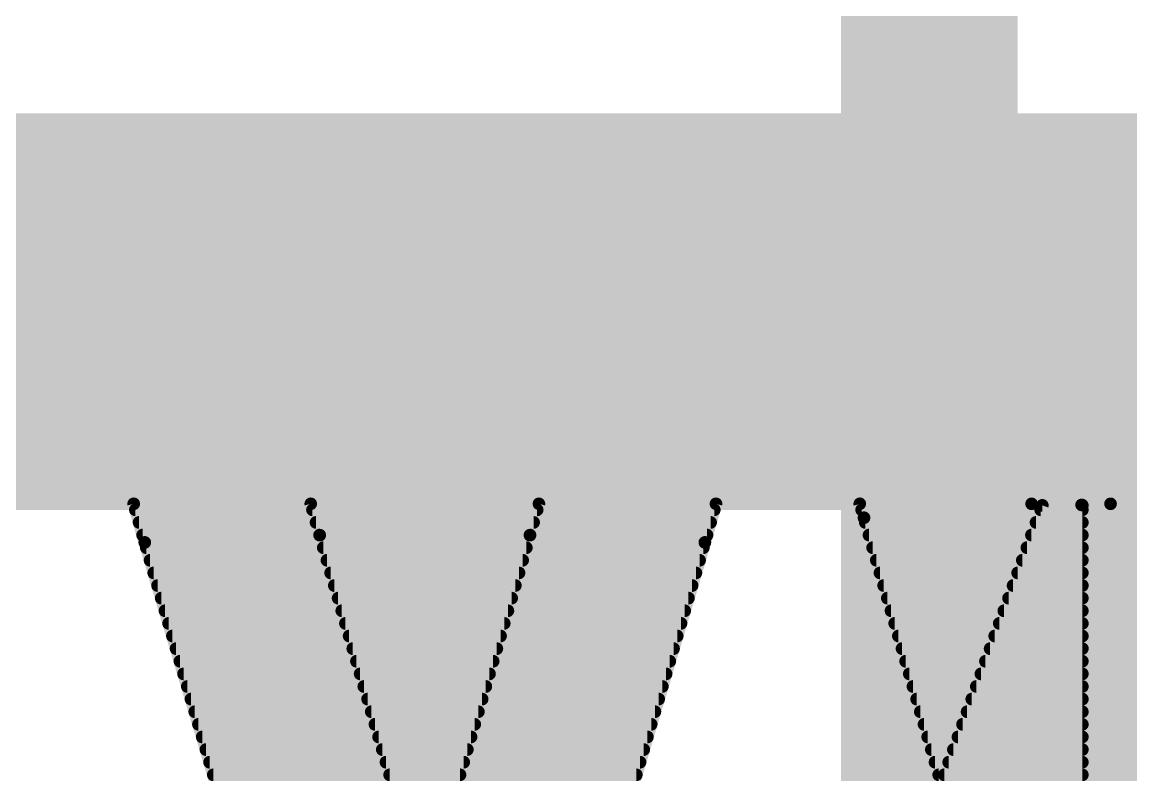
# Model space of a CAD drawing. Extents: x -29 to 78, y -12 to 55.
# Drawn here: x 17.375 to 18.491, y 15.469 to 16.226 of the extents above; entities that cross this region are included whole.
import ezdxf

# ---------------------------------------------------------------- set-up
doc = ezdxf.new("R2010")
doc.units = 0
for name, color, linetype in [('16', 132, 'CONTINUOUS'), ('21', 41, 'CONTINUOUS'), ('22', 40, 'CONTINUOUS')]:
    doc.layers.add(name, color=color, linetype=linetype)

msp = doc.modelspace()

# ---------------------------------------------------------------- linework, layer by layer
at = {"layer": '16', "const_width": 0.1778}
msp.add_lwpolyline([(18.288, 8.89), (18.288, 18.542)], dxfattribs=at)
at = {"layer": '21', "const_width": 0.0127}
for points in [[(19.6412, 16.1279), (15.9361, 16.1279)], [(15.8113, 16.1163), (19.7568, 16.1163)], [(15.7246, 16.1036), (19.8372, 16.1036)], [(15.6842, 16.0909), (19.8819, 16.0909)], [(15.6438, 16.0782), (19.9228, 16.0782)], [(15.6034, 16.0655), (19.9618, 16.0655)], [(15.5679, 16.0528), (19.996, 16.0528)], [(15.5445, 16.0401), (20.021, 16.0401)], [(15.5211, 16.0274), (20.0443, 16.0274)], [(15.4977, 16.0147), (20.0676, 16.0147)], [(15.4743, 16.002), (20.0909, 16.002)], [(15.4509, 15.9893), (20.1143, 15.9893)], [(15.4297, 15.9766), (20.1376, 15.9766)], [(15.4131, 15.9639), (20.154, 15.9639)], [(15.3964, 15.9512), (20.1694, 15.9512)], [(15.3808, 15.9385), (20.1848, 15.9385)], [(15.3654, 15.9258), (20.2002, 15.9258)], [(15.35, 15.9131), (20.2156, 15.9131)], [(15.3346, 15.9004), (20.231, 15.9004)], [(15.3192, 15.8877), (20.2463, 15.8877)], [(15.3053, 15.875), (20.2617, 15.875)], [(15.293, 15.8623), (20.2734, 15.8623)], [(15.2806, 15.8496), (20.2848, 15.8496)], [(15.2692, 15.8369), (20.2962, 15.8369)], [(15.2587, 15.8242), (20.3068, 15.8242)], [(15.2483, 15.8115), (20.3173, 15.8115)], [(15.2378, 15.7988), (20.3278, 15.7988)], [(15.2273, 15.7861), (20.3383, 15.7861)], [(15.2168, 15.7734), (20.3487, 15.7734)], [(15.2065, 15.7607), (20.3592, 15.7607)], [(15.9451, 15.748), (19.7489, 15.748)], [(17.3421, 15.7414), (17.6651, 15.7414)], [(17.6651, 15.7414), (17.6741, 15.7098)], [(17.6669, 15.7353), (18.0714, 15.7353)], [(18.4017, 15.7398), (18.0403, 14.7477)], [(18.0619, 15.7025), (18.0731, 15.7414)], [(18.0731, 15.7414), (18.3909, 15.7414)], [(18.3909, 15.7414), (18.4413, 15.7403)], [(18.4001, 15.7353), (18.442, 15.7353)], [(18.442, 15.7399), (18.4017, 15.7398)], [(18.4413, 15.7403), (18.4704, 15.7414)], [(18.442, 14.7641), (18.442, 15.7399)], [(18.4704, 15.7414), (18.735, 15.7414)], [(17.6705, 15.7226), (18.0677, 15.7226)], [(18.3954, 15.7226), (18.442, 15.7226)], [(17.6741, 15.7099), (18.0641, 15.7099)], [(17.6741, 15.7098), (17.8672, 15.0494)], [(17.8822, 15.0933), (18.0619, 15.7025)], [(18.3908, 15.7099), (18.442, 15.7099)], [(17.6778, 15.6972), (18.0604, 15.6972)], [(18.3862, 15.6972), (18.442, 15.6972)], [(17.6815, 15.6845), (18.0566, 15.6845)], [(18.3816, 15.6845), (18.442, 15.6845)], [(17.6852, 15.6718), (18.0529, 15.6718)], [(18.3769, 15.6718), (18.442, 15.6718)], [(17.6889, 15.6591), (18.0491, 15.6591)], [(18.3723, 15.6591), (18.442, 15.6591)], [(17.6927, 15.6464), (18.0454, 15.6464)], [(18.3677, 15.6464), (18.442, 15.6464)], [(17.6964, 15.6337), (18.0416, 15.6337)], [(18.363, 15.6337), (18.442, 15.6337)], [(17.7001, 15.621), (18.0379, 15.621)], [(18.3584, 15.621), (18.442, 15.621)], [(17.7038, 15.6083), (18.0341, 15.6083)], [(18.3538, 15.6083), (18.442, 15.6083)], [(17.7075, 15.5956), (18.0304, 15.5956)], [(18.3492, 15.5956), (18.442, 15.5956)], [(17.7112, 15.5829), (18.0266, 15.5829)], [(18.3445, 15.5829), (18.442, 15.5829)], [(17.7149, 15.5702), (18.0229, 15.5702)], [(18.3399, 15.5702), (18.442, 15.5702)], [(17.7186, 15.5575), (18.0191, 15.5575)], [(18.3353, 15.5575), (18.442, 15.5575)], [(17.7224, 15.5448), (18.0154, 15.5448)], [(18.3307, 15.5448), (18.442, 15.5448)], [(17.7261, 15.5321), (18.0116, 15.5321)], [(18.326, 15.5321), (18.442, 15.5321)], [(17.7298, 15.5194), (18.0079, 15.5194)], [(18.3214, 15.5194), (18.442, 15.5194)], [(17.7335, 15.5067), (18.0041, 15.5067)], [(18.3168, 15.5067), (18.442, 15.5067)], [(17.7372, 15.494), (18.0004, 15.494)], [(18.3122, 15.494), (18.442, 15.494)], [(17.7409, 15.4813), (17.9967, 15.4813)], [(18.3075, 15.4813), (18.442, 15.4813)], [(17.7446, 15.4686), (17.9929, 15.4686)], [(18.3029, 15.4686), (18.442, 15.4686)]]:
    msp.add_lwpolyline(points, dxfattribs=at)
at = {"layer": '21', "const_width": 0.0064}
for points in [[(17.6682, 15.7422, 1), (17.6621, 15.7405)], [(17.6669, 15.7385, 1), (17.6669, 15.7321)], [(17.6651, 15.7382, 1), (17.6651, 15.7445)], [(18.0731, 15.7445, 1), (18.0731, 15.7382)], [(18.0762, 15.7405, 1), (18.0701, 15.7422)], [(18.0714, 15.7321, 1), (18.0714, 15.7385)], [(18.391, 15.7445, 1), (18.3909, 15.7382)], [(18.3909, 15.7382, 1), (18.3909, 15.7445)], [(18.4001, 15.7385, 1), (18.4001, 15.7321)], [(18.4017, 15.7429, 1), (18.4017, 15.7366)], [(18.4047, 15.7387, 1), (18.3987, 15.7409)], [(18.4411, 15.7434, 1), (18.4414, 15.7371)], [(18.4451, 15.7399, 1), (18.4388, 15.7399)], [(18.4412, 15.7371, 1), (18.4413, 15.7434)], [(18.442, 15.7367, 1), (18.4419, 15.7431)], [(18.442, 15.7321, 1), (18.442, 15.7385)], [(18.4704, 15.7445, 1), (18.4704, 15.7382)], [(18.4705, 15.7382, 1), (18.4703, 15.7445)], [(17.6705, 15.7258, 1), (17.6705, 15.7194)], [(18.0677, 15.7194, 1), (18.0677, 15.7258)], [(18.3954, 15.7258, 1), (18.3954, 15.7194)], [(18.442, 15.7194, 1), (18.442, 15.7258)], [(17.6741, 15.7131, 1), (17.6741, 15.7067)], [(17.6772, 15.7107, 1), (17.6711, 15.7089)], [(17.6711, 15.7089, 1), (17.6772, 15.7107)], [(18.0589, 15.7034, 1), (18.065, 15.7016)], [(18.065, 15.7016, 1), (18.0589, 15.7034)], [(18.0641, 15.7067, 1), (18.0641, 15.7131)], [(18.3908, 15.7131, 1), (18.3908, 15.7067)], [(18.442, 15.7067, 1), (18.442, 15.7131)], [(17.6778, 15.7004, 1), (17.6778, 15.694)], [(18.0604, 15.694, 1), (18.0604, 15.7004)], [(18.3862, 15.7004, 1), (18.3862, 15.694)], [(18.442, 15.694, 1), (18.442, 15.7004)], [(17.6815, 15.6877, 1), (17.6815, 15.6813)], [(18.0566, 15.6813, 1), (18.0566, 15.6877)], [(18.3816, 15.6877, 1), (18.3816, 15.6813)], [(18.442, 15.6813, 1), (18.442, 15.6877)], [(17.6852, 15.675, 1), (17.6852, 15.6686)], [(18.0529, 15.6686, 1), (18.0529, 15.675)], [(18.3769, 15.675, 1), (18.3769, 15.6686)], [(18.442, 15.6686, 1), (18.442, 15.675)], [(17.6889, 15.6623, 1), (17.6889, 15.6559)], [(18.0491, 15.6559, 1), (18.0491, 15.6623)], [(18.3723, 15.6623, 1), (18.3723, 15.6559)], [(18.442, 15.6559, 1), (18.442, 15.6623)], [(17.6927, 15.6496, 1), (17.6927, 15.6432)], [(18.0454, 15.6432, 1), (18.0454, 15.6496)], [(18.3677, 15.6496, 1), (18.3677, 15.6432)], [(18.442, 15.6432, 1), (18.442, 15.6496)], [(17.6964, 15.6369, 1), (17.6964, 15.6305)], [(18.0416, 15.6305, 1), (18.0416, 15.6369)], [(18.363, 15.6369, 1), (18.363, 15.6305)], [(18.442, 15.6305, 1), (18.442, 15.6369)], [(17.7001, 15.6242, 1), (17.7001, 15.6178)], [(18.0379, 15.6178, 1), (18.0379, 15.6242)], [(18.3584, 15.6242, 1), (18.3584, 15.6178)], [(18.442, 15.6178, 1), (18.442, 15.6242)], [(17.7038, 15.6115, 1), (17.7038, 15.6051)], [(18.0341, 15.6051, 1), (18.0341, 15.6115)], [(18.3538, 15.6115, 1), (18.3538, 15.6051)], [(18.442, 15.6051, 1), (18.442, 15.6115)], [(17.7075, 15.5988, 1), (17.7075, 15.5924)], [(18.0304, 15.5924, 1), (18.0304, 15.5988)], [(18.3492, 15.5988, 1), (18.3492, 15.5924)], [(18.442, 15.5924, 1), (18.442, 15.5988)], [(17.7112, 15.5861, 1), (17.7112, 15.5797)], [(18.0266, 15.5797, 1), (18.0266, 15.5861)], [(18.3445, 15.5861, 1), (18.3445, 15.5797)], [(18.442, 15.5797, 1), (18.442, 15.5861)], [(17.7149, 15.5734, 1), (17.7149, 15.567)], [(18.0229, 15.567, 1), (18.0229, 15.5734)], [(18.3399, 15.5734, 1), (18.3399, 15.567)], [(18.442, 15.567, 1), (18.442, 15.5734)], [(17.7186, 15.5607, 1), (17.7186, 15.5543)], [(18.0191, 15.5543, 1), (18.0191, 15.5607)], [(18.3353, 15.5607, 1), (18.3353, 15.5543)], [(18.442, 15.5543, 1), (18.442, 15.5607)], [(17.7224, 15.548, 1), (17.7224, 15.5416)], [(18.0154, 15.5416, 1), (18.0154, 15.548)], [(18.3307, 15.548, 1), (18.3307, 15.5416)], [(18.442, 15.5416, 1), (18.442, 15.548)], [(17.7261, 15.5353, 1), (17.7261, 15.5289)], [(18.0116, 15.5289, 1), (18.0116, 15.5353)], [(18.326, 15.5353, 1), (18.326, 15.5289)], [(18.442, 15.5289, 1), (18.442, 15.5353)], [(17.7298, 15.5226, 1), (17.7298, 15.5162)], [(18.0079, 15.5162, 1), (18.0079, 15.5226)], [(18.3214, 15.5226, 1), (18.3214, 15.5162)], [(18.442, 15.5162, 1), (18.442, 15.5226)], [(17.7335, 15.5099, 1), (17.7335, 15.5035)], [(18.0041, 15.5035, 1), (18.0041, 15.5099)], [(18.3168, 15.5099, 1), (18.3168, 15.5035)], [(18.442, 15.5035, 1), (18.442, 15.5099)], [(17.7372, 15.4972, 1), (17.7372, 15.4908)], [(18.0004, 15.4908, 1), (18.0004, 15.4972)], [(18.3122, 15.4972, 1), (18.3122, 15.4908)], [(18.442, 15.4908, 1), (18.442, 15.4972)], [(17.7409, 15.4845, 1), (17.7409, 15.4781)], [(17.9967, 15.4781, 1), (17.9967, 15.4845)], [(18.3075, 15.4845, 1), (18.3075, 15.4781)], [(18.442, 15.4781, 1), (18.442, 15.4845)], [(17.7446, 15.4718, 1), (17.7446, 15.4654)], [(17.9929, 15.4654, 1), (17.9929, 15.4718)], [(18.3029, 15.4718, 1), (18.3029, 15.4654)], [(18.442, 15.4654, 1), (18.442, 15.4718)]]:
    msp.add_lwpolyline(points, format="xyb", dxfattribs=at)
at = {"layer": '22', "const_width": 0.0127}
for points in [[(15.9188, 16.1279), (19.6239, 16.1279)], [(15.8032, 16.1163), (19.7487, 16.1163)], [(15.7228, 16.1036), (19.8354, 16.1036)], [(15.6781, 16.0909), (19.8758, 16.0909)], [(15.6372, 16.0782), (19.9162, 16.0782)], [(15.5982, 16.0655), (19.9566, 16.0655)], [(15.564, 16.0528), (19.9921, 16.0528)], [(15.539, 16.0401), (20.0155, 16.0401)], [(15.5157, 16.0274), (20.0389, 16.0274)], [(15.4924, 16.0147), (20.0623, 16.0147)], [(15.4691, 16.002), (20.0857, 16.002)], [(15.4457, 15.9893), (20.1091, 15.9893)], [(15.4224, 15.9766), (20.1303, 15.9766)], [(15.406, 15.9639), (20.1469, 15.9639)], [(15.3906, 15.9512), (20.1636, 15.9512)], [(15.3752, 15.9385), (20.1792, 15.9385)], [(15.3598, 15.9258), (20.1946, 15.9258)], [(15.3444, 15.9131), (20.21, 15.9131)], [(15.329, 15.9004), (20.2254, 15.9004)], [(15.3137, 15.8877), (20.2408, 15.8877)], [(15.2983, 15.875), (20.2547, 15.875)], [(15.2866, 15.8623), (20.267, 15.8623)], [(15.2752, 15.8496), (20.2794, 15.8496)], [(15.2638, 15.8369), (20.2908, 15.8369)], [(15.2532, 15.8242), (20.3013, 15.8242)], [(15.2427, 15.8115), (20.3117, 15.8115)], [(15.2322, 15.7988), (20.3222, 15.7988)], [(15.2217, 15.7861), (20.3327, 15.7861)], [(15.2113, 15.7734), (20.3432, 15.7734)], [(15.2008, 15.7607), (20.3535, 15.7607)], [(15.8111, 15.748), (19.615, 15.748)], [(17.4869, 15.7414), (17.1691, 15.7414)], [(17.4981, 15.7025), (17.4869, 15.7414)], [(17.4886, 15.7353), (17.8931, 15.7353)], [(17.8949, 15.7414), (17.8859, 15.7098)], [(18.2179, 15.7414), (17.8949, 15.7414)], [(18.2222, 15.7273), (18.2179, 15.7414)], [(18.2198, 15.7353), (18.6229, 15.7353)], [(17.4923, 15.7226), (17.8895, 15.7226)], [(18.4187, 15.0511), (18.2222, 15.7273)], [(18.2235, 15.7226), (18.6192, 15.7226)], [(17.4959, 15.7099), (17.8859, 15.7099)], [(17.6778, 15.0933), (17.4981, 15.7025)], [(17.8859, 15.7098), (17.6928, 15.0494)], [(18.2272, 15.7099), (18.6154, 15.7099)], [(17.4996, 15.6972), (17.8822, 15.6972)], [(18.2309, 15.6972), (18.6117, 15.6972)], [(17.5034, 15.6845), (17.8785, 15.6845)], [(18.2346, 15.6845), (18.6079, 15.6845)], [(17.5071, 15.6718), (17.8748, 15.6718)], [(18.2383, 15.6718), (18.6042, 15.6718)], [(17.5109, 15.6591), (17.8711, 15.6591)], [(18.242, 15.6591), (18.6004, 15.6591)], [(17.5146, 15.6464), (17.8674, 15.6464)], [(18.2457, 15.6464), (18.5967, 15.6464)], [(17.5184, 15.6337), (17.8636, 15.6337)], [(18.2494, 15.6337), (18.5929, 15.6337)], [(17.5221, 15.621), (17.8599, 15.621)], [(18.2531, 15.621), (18.5892, 15.621)], [(17.5259, 15.6083), (17.8562, 15.6083)], [(18.2568, 15.6083), (18.5854, 15.6083)], [(17.5296, 15.5956), (17.8525, 15.5956)], [(18.2605, 15.5956), (18.5817, 15.5956)], [(17.5334, 15.5829), (17.8488, 15.5829)], [(18.2641, 15.5829), (18.578, 15.5829)], [(17.5371, 15.5702), (17.8451, 15.5702)], [(18.2678, 15.5702), (18.5742, 15.5702)], [(17.5409, 15.5575), (17.8414, 15.5575)], [(18.2715, 15.5575), (18.5705, 15.5575)], [(17.5446, 15.5448), (17.8377, 15.5448)], [(18.2752, 15.5448), (18.5667, 15.5448)], [(17.5484, 15.5321), (17.8339, 15.5321)], [(18.2789, 15.5321), (18.563, 15.5321)], [(17.5521, 15.5194), (17.8302, 15.5194)], [(18.2826, 15.5194), (18.5592, 15.5194)], [(17.5559, 15.5067), (17.8265, 15.5067)], [(18.2863, 15.5067), (18.5555, 15.5067)], [(17.5596, 15.494), (17.8228, 15.494)], [(18.29, 15.494), (18.5517, 15.494)], [(17.5633, 15.4813), (17.8191, 15.4813)], [(18.2937, 15.4813), (18.548, 15.4813)], [(17.5671, 15.4686), (17.8154, 15.4686)], [(18.2974, 15.4686), (18.5442, 15.4686)]]:
    msp.add_lwpolyline(points, dxfattribs=at)
at = {"layer": '22', "const_width": 0.0064}
for points in [[(17.4899, 15.7422, 1), (17.4838, 15.7405)], [(17.4886, 15.7385, 1), (17.4886, 15.7321)], [(17.4869, 15.7382, 1), (17.4869, 15.7445)], [(17.8949, 15.7445, 1), (17.8949, 15.7382)], [(17.8979, 15.7405, 1), (17.8918, 15.7422)], [(17.8931, 15.7321, 1), (17.8931, 15.7385)], [(18.221, 15.7423, 1), (18.2149, 15.7404)], [(18.2198, 15.7385, 1), (18.2198, 15.7321)], [(18.2179, 15.7382, 1), (18.2179, 15.7445)], [(17.4923, 15.7258, 1), (17.4923, 15.7194)], [(17.8895, 15.7194, 1), (17.8895, 15.7258)], [(18.2252, 15.7282, 1), (18.2191, 15.7264)], [(18.2191, 15.7264, 1), (18.2252, 15.7282)], [(18.2235, 15.7258, 1), (18.2235, 15.7194)], [(17.4959, 15.7131, 1), (17.4959, 15.7067)], [(17.5011, 15.7034, 1), (17.495, 15.7016)], [(17.495, 15.7016, 1), (17.5011, 15.7034)], [(17.8828, 15.7107, 1), (17.8889, 15.7089)], [(17.8889, 15.7089, 1), (17.8828, 15.7107)], [(17.8859, 15.7067, 1), (17.8859, 15.7131)], [(18.2272, 15.7131, 1), (18.2272, 15.7067)], [(17.4996, 15.7004, 1), (17.4996, 15.694)], [(17.8822, 15.694, 1), (17.8822, 15.7004)], [(18.2309, 15.7004, 1), (18.2309, 15.694)], [(17.5034, 15.6877, 1), (17.5034, 15.6813)], [(17.8785, 15.6813, 1), (17.8785, 15.6877)], [(18.2346, 15.6877, 1), (18.2346, 15.6813)], [(17.5071, 15.675, 1), (17.5071, 15.6686)], [(17.8748, 15.6686, 1), (17.8748, 15.675)], [(18.2383, 15.675, 1), (18.2383, 15.6686)], [(17.5109, 15.6623, 1), (17.5109, 15.6559)], [(17.8711, 15.6559, 1), (17.8711, 15.6623)], [(18.242, 15.6623, 1), (18.242, 15.6559)], [(17.5146, 15.6496, 1), (17.5146, 15.6432)], [(17.8674, 15.6432, 1), (17.8674, 15.6496)], [(18.2457, 15.6496, 1), (18.2457, 15.6432)], [(17.5184, 15.6369, 1), (17.5184, 15.6305)], [(17.8636, 15.6305, 1), (17.8636, 15.6369)], [(18.2494, 15.6369, 1), (18.2494, 15.6305)], [(17.5221, 15.6242, 1), (17.5221, 15.6178)], [(17.8599, 15.6178, 1), (17.8599, 15.6242)], [(18.2531, 15.6242, 1), (18.2531, 15.6178)], [(17.5259, 15.6115, 1), (17.5259, 15.6051)], [(17.8562, 15.6051, 1), (17.8562, 15.6115)], [(18.2568, 15.6115, 1), (18.2568, 15.6051)], [(17.5296, 15.5988, 1), (17.5296, 15.5924)], [(17.8525, 15.5924, 1), (17.8525, 15.5988)], [(18.2605, 15.5988, 1), (18.2605, 15.5924)], [(17.5334, 15.5861, 1), (17.5334, 15.5797)], [(17.8488, 15.5797, 1), (17.8488, 15.5861)], [(18.2641, 15.5861, 1), (18.2641, 15.5797)], [(17.5371, 15.5734, 1), (17.5371, 15.567)], [(17.8451, 15.567, 1), (17.8451, 15.5734)], [(18.2678, 15.5734, 1), (18.2678, 15.567)], [(17.5409, 15.5607, 1), (17.5409, 15.5543)], [(17.8414, 15.5543, 1), (17.8414, 15.5607)], [(18.2715, 15.5607, 1), (18.2715, 15.5543)], [(17.5446, 15.548, 1), (17.5446, 15.5416)], [(17.8377, 15.5416, 1), (17.8377, 15.548)], [(18.2752, 15.548, 1), (18.2752, 15.5416)], [(17.5484, 15.5353, 1), (17.5484, 15.5289)], [(17.8339, 15.5289, 1), (17.8339, 15.5353)], [(18.2789, 15.5353, 1), (18.2789, 15.5289)], [(17.5521, 15.5226, 1), (17.5521, 15.5162)], [(17.8302, 15.5162, 1), (17.8302, 15.5226)], [(18.2826, 15.5226, 1), (18.2826, 15.5162)], [(17.5559, 15.5099, 1), (17.5559, 15.5035)], [(17.8265, 15.5035, 1), (17.8265, 15.5099)], [(18.2863, 15.5099, 1), (18.2863, 15.5035)], [(17.5596, 15.4972, 1), (17.5596, 15.4908)], [(17.8228, 15.4908, 1), (17.8228, 15.4972)], [(18.29, 15.4972, 1), (18.29, 15.4908)], [(17.5633, 15.4845, 1), (17.5633, 15.4781)], [(17.8191, 15.4781, 1), (17.8191, 15.4845)], [(18.2937, 15.4845, 1), (18.2937, 15.4781)], [(17.5671, 15.4718, 1), (17.5671, 15.4654)], [(17.8154, 15.4654, 1), (17.8154, 15.4718)], [(18.2974, 15.4718, 1), (18.2974, 15.4654)]]:
    msp.add_lwpolyline(points, format="xyb", dxfattribs=at)

doc.saveas('drawing.dxf')
